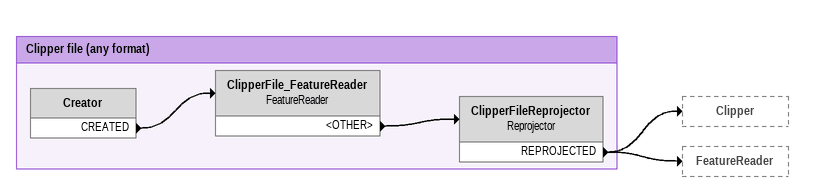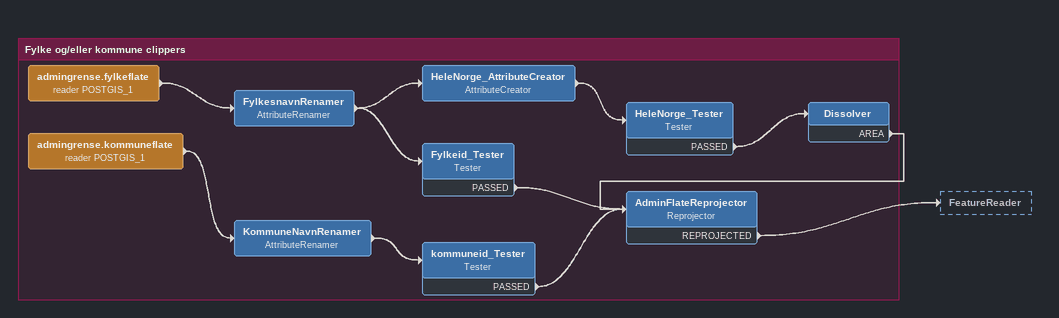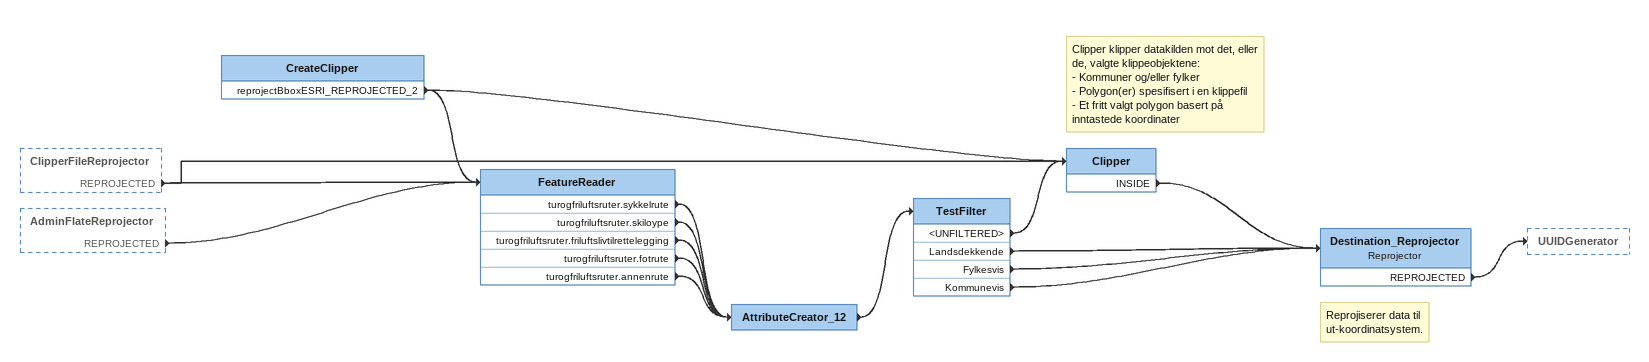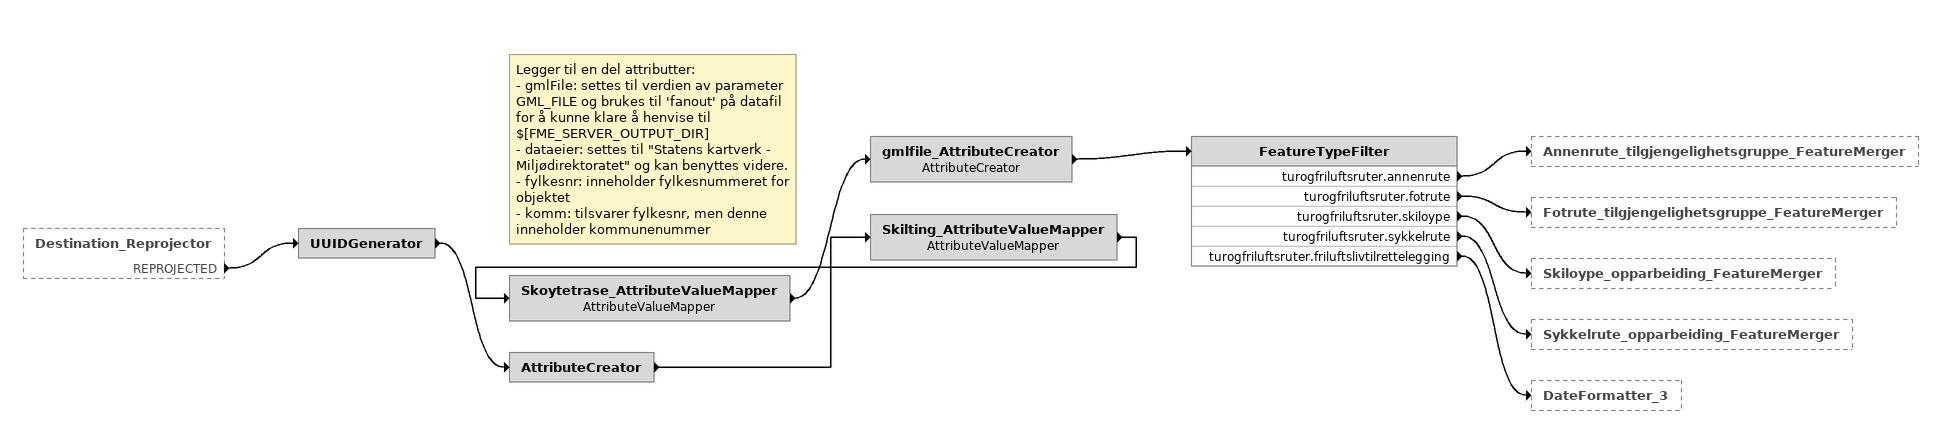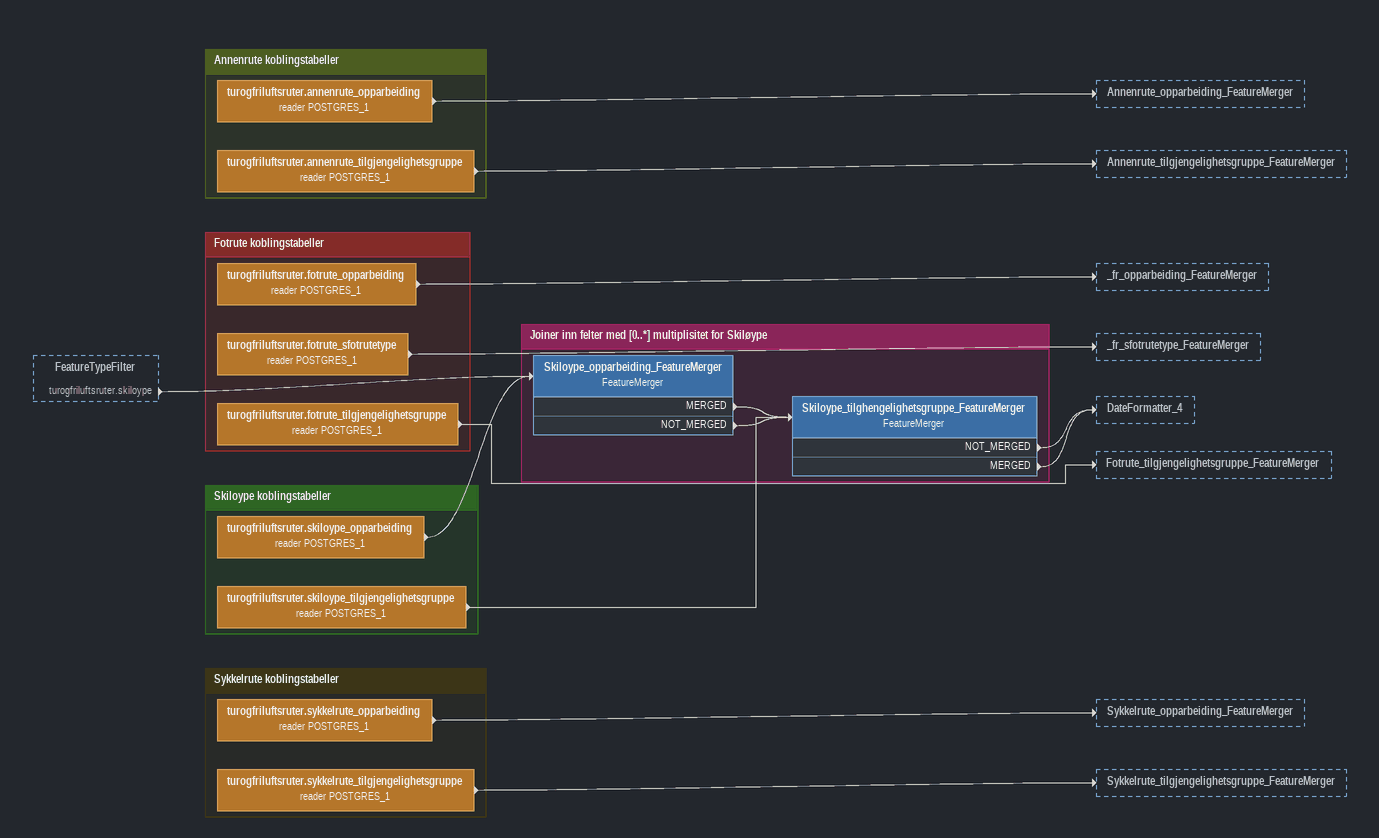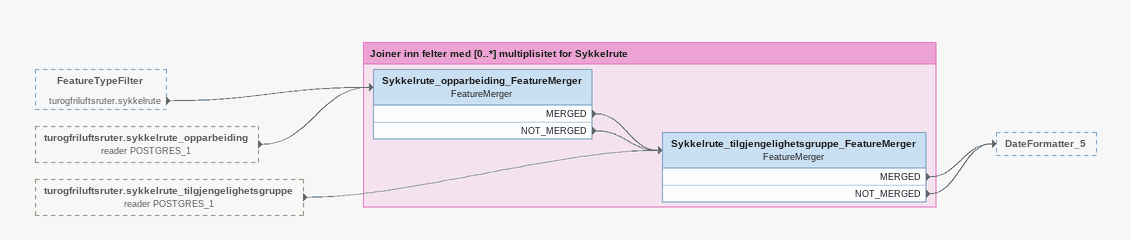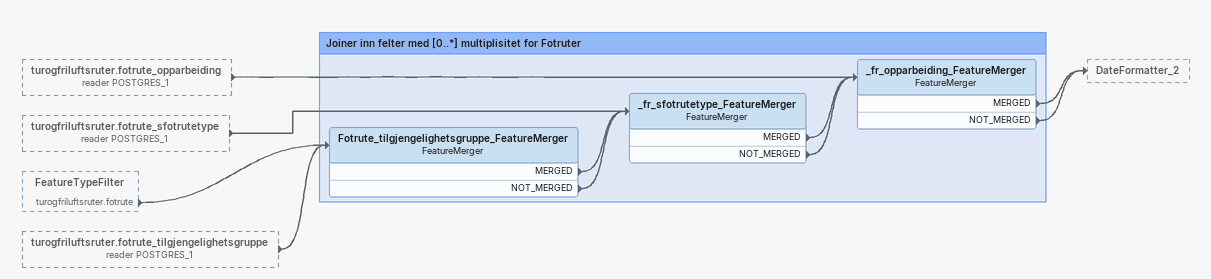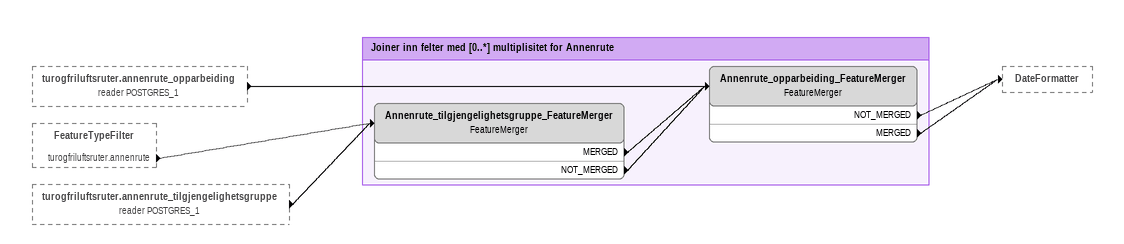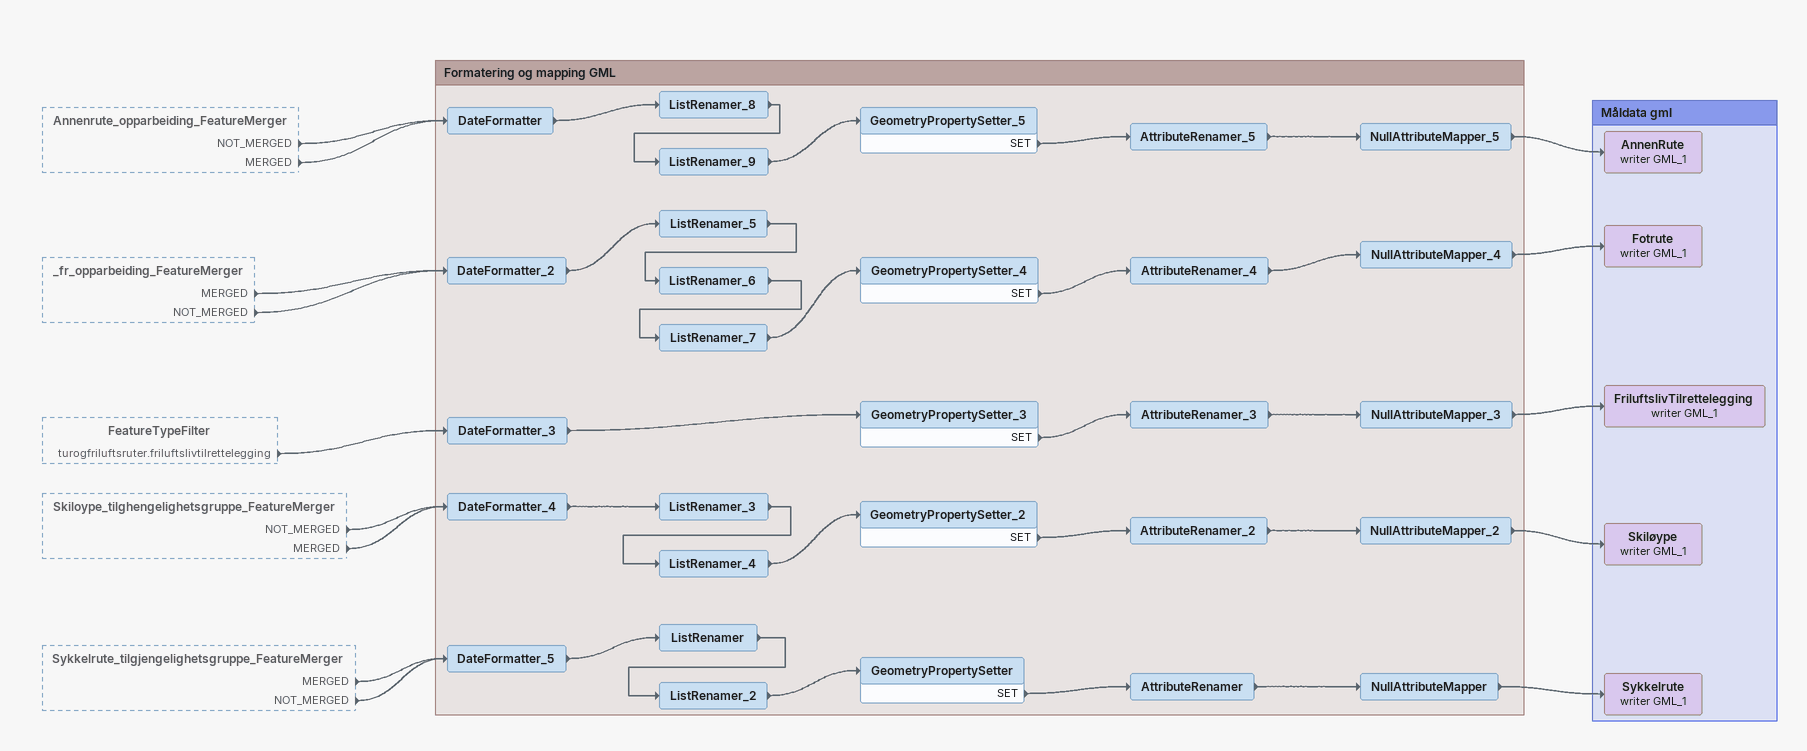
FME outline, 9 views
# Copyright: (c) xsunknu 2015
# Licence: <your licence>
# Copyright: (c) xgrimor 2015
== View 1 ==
Bookmark: Clipper file (any format)
Creator
    CREATED -> ClipperFile_FeatureReader
ClipperFile_FeatureReader: FeatureReader
    <OTHER> -> ClipperFileReprojector
ClipperFileReprojector: Reprojector
    REPROJECTED -> Clipper
    REPROJECTED -> FeatureReader

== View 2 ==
Bookmark: Fylke og/eller kommune clippers
admingrense.fylkeflate (reader POSTGIS_1)
    -> FylkesnavnRenamer
FylkesnavnRenamer: AttributeRenamer
    -> Fylkeid_Tester
    -> HeleNorge_AttributeCreator
HeleNorge_AttributeCreator: AttributeCreator
    -> HeleNorge_Tester
HeleNorge_Tester: Tester
    PASSED -> Dissolver
Dissolver
    AREA -> AdminFlateReprojector
Fylkeid_Tester: Tester
    PASSED -> AdminFlateReprojector
admingrense.kommuneflate (reader POSTGIS_1)
    -> KommuneNavnRenamer
KommuneNavnRenamer: AttributeRenamer
    -> kommuneid_Tester
kommuneid_Tester: Tester
    PASSED -> AdminFlateReprojector
AdminFlateReprojector: Reprojector
    REPROJECTED -> FeatureReader

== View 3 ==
ClipperFileReprojector [outside]
    REPROJECTED -> Clipper
    REPROJECTED -> FeatureReader
AdminFlateReprojector [outside]
    REPROJECTED -> FeatureReader
CreateClipper
    reprojectBboxESRI_REPROJECTED_2 -> Clipper
    reprojectBboxESRI_REPROJECTED_2 -> FeatureReader
FeatureReader
    turogfriluftsruter.sykkelrute -> AttributeCreator_12
    turogfriluftsruter.skiloype -> AttributeCreator_12
    turogfriluftsruter.friluftslivtilrettelegging -> AttributeCreator_12
    turogfriluftsruter.fotrute -> AttributeCreator_12
    turogfriluftsruter.annenrute -> AttributeCreator_12
AttributeCreator_12
    -> TestFilter
TestFilter
    <UNFILTERED> -> Clipper
    Landsdekkende -> Destination_Reprojector
    Fylkesvis -> Destination_Reprojector
    Kommunevis -> Destination_Reprojector
Note: Clipper klipper datakilden mot det, eller de, valgte klippeobjektene: / - Kommuner og/eller fylker / - Polygon(er) spesifisert i en klippefil / - Et fritt valgt polygon basert på inntastede koordinater
Clipper
    INSIDE -> Destination_Reprojector
Note: Reprojiserer data til / ut-koordinatsystem.
Destination_Reprojector: Reprojector
    REPROJECTED -> UUIDGenerator

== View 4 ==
Destination_Reprojector [outside]
    REPROJECTED -> UUIDGenerator
UUIDGenerator
    -> AttributeCreator
AttributeCreator
    -> Skilting_AttributeValueMapper
Skilting_AttributeValueMapper: AttributeValueMapper
    -> Skoytetrase_AttributeValueMapper
Skoytetrase_AttributeValueMapper: AttributeValueMapper
    -> gmlfile_AttributeCreator
Note: Legger til en del attributter: / - gmlFile: settes til verdien av parameter GML_FILE og brukes til 'fanout' på datafil / for å kunne klare å henvise til $[FME_SERVER_OUTPUT_DIR] / - dataeier: settes til "Statens kartverk - Miljødirektoratet" og kan benyttes videre. / - fylkesnr: inneholder fylkesnummeret for objektet / - komm: tilsvarer fylkesnr, men denne inneholder kommunenummer
gmlfile_AttributeCreator: AttributeCreator
    -> FeatureTypeFilter
FeatureTypeFilter
    turogfriluftsruter.annenrute -> Annenrute_tilgjengelighetsgruppe_FeatureMerger
    turogfriluftsruter.fotrute -> Fotrute_tilgjengelighetsgruppe_FeatureMerger
    turogfriluftsruter.skiloype -> Skiloype_opparbeiding_FeatureMerger
    turogfriluftsruter.sykkelrute -> Sykkelrute_opparbeiding_FeatureMerger
    turogfriluftsruter.friluftslivtilrettelegging -> DateFormatter_3

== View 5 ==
FeatureTypeFilter [outside]
    turogfriluftsruter.skiloype -> Skiloype_opparbeiding_FeatureMerger

Bookmark: Annenrute koblingstabeller
turogfriluftsruter.annenrute_opparbeiding (reader POSTGRES_1)
    -> Annenrute_opparbeiding_FeatureMerger
turogfriluftsruter.annenrute_tilgjengelighetsgruppe (reader POSTGRES_1)
    -> Annenrute_tilgjengelighetsgruppe_FeatureMerger

Bookmark: Fotrute koblingstabeller
turogfriluftsruter.fotrute_opparbeiding (reader POSTGRES_1)
    -> _fr_opparbeiding_FeatureMerger
turogfriluftsruter.fotrute_sfotrutetype (reader POSTGRES_1)
    -> _fr_sfotrutetype_FeatureMerger
turogfriluftsruter.fotrute_tilgjengelighetsgruppe (reader POSTGRES_1)
    -> Fotrute_tilgjengelighetsgruppe_FeatureMerger

Bookmark: Skiloype koblingstabeller
turogfriluftsruter.skiloype_opparbeiding (reader POSTGRES_1)
    -> Skiloype_opparbeiding_FeatureMerger
turogfriluftsruter.skiloype_tilgjengelighetsgruppe (reader POSTGRES_1)
    -> Skiloype_tilghengelighetsgruppe_FeatureMerger

Bookmark: Joiner inn felter med [0..*] multiplisitet for Skiløype
Skiloype_opparbeiding_FeatureMerger: FeatureMerger
    MERGED -> Skiloype_tilghengelighetsgruppe_FeatureMerger
    NOT_MERGED -> Skiloype_tilghengelighetsgruppe_FeatureMerger
Skiloype_tilghengelighetsgruppe_FeatureMerger: FeatureMerger
    NOT_MERGED -> DateFormatter_4
    MERGED -> DateFormatter_4

Bookmark: Sykkelrute koblingstabeller
turogfriluftsruter.sykkelrute_opparbeiding (reader POSTGRES_1)
    -> Sykkelrute_opparbeiding_FeatureMerger
turogfriluftsruter.sykkelrute_tilgjengelighetsgruppe (reader POSTGRES_1)
    -> Sykkelrute_tilgjengelighetsgruppe_FeatureMerger

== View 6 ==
FeatureTypeFilter [outside]
    turogfriluftsruter.sykkelrute -> Sykkelrute_opparbeiding_FeatureMerger
turogfriluftsruter.sykkelrute_opparbeiding (reader POSTGRES_1) [outside]
    -> Sykkelrute_opparbeiding_FeatureMerger
turogfriluftsruter.sykkelrute_tilgjengelighetsgruppe (reader POSTGRES_1) [outside]
    -> Sykkelrute_tilgjengelighetsgruppe_FeatureMerger

Bookmark: Joiner inn felter med [0..*] multiplisitet for Sykkelrute
Sykkelrute_opparbeiding_FeatureMerger: FeatureMerger
    MERGED -> Sykkelrute_tilgjengelighetsgruppe_FeatureMerger
    NOT_MERGED -> Sykkelrute_tilgjengelighetsgruppe_FeatureMerger
Sykkelrute_tilgjengelighetsgruppe_FeatureMerger: FeatureMerger
    MERGED -> DateFormatter_5
    NOT_MERGED -> DateFormatter_5

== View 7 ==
turogfriluftsruter.fotrute_opparbeiding (reader POSTGRES_1) [outside]
    -> _fr_opparbeiding_FeatureMerger
turogfriluftsruter.fotrute_sfotrutetype (reader POSTGRES_1) [outside]
    -> _fr_sfotrutetype_FeatureMerger
FeatureTypeFilter [outside]
    turogfriluftsruter.fotrute -> Fotrute_tilgjengelighetsgruppe_FeatureMerger
turogfriluftsruter.fotrute_tilgjengelighetsgruppe (reader POSTGRES_1) [outside]
    -> Fotrute_tilgjengelighetsgruppe_FeatureMerger

Bookmark: Joiner inn felter med [0..*] multiplisitet for Fotruter
Fotrute_tilgjengelighetsgruppe_FeatureMerger: FeatureMerger
    MERGED -> _fr_sfotrutetype_FeatureMerger
    NOT_MERGED -> _fr_sfotrutetype_FeatureMerger
_fr_sfotrutetype_FeatureMerger: FeatureMerger
    MERGED -> _fr_opparbeiding_FeatureMerger
    NOT_MERGED -> _fr_opparbeiding_FeatureMerger
_fr_opparbeiding_FeatureMerger: FeatureMerger
    MERGED -> DateFormatter_2
    NOT_MERGED -> DateFormatter_2

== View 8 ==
turogfriluftsruter.annenrute_opparbeiding (reader POSTGRES_1) [outside]
    -> Annenrute_opparbeiding_FeatureMerger
FeatureTypeFilter [outside]
    turogfriluftsruter.annenrute -> Annenrute_tilgjengelighetsgruppe_FeatureMerger
turogfriluftsruter.annenrute_tilgjengelighetsgruppe (reader POSTGRES_1) [outside]
    -> Annenrute_tilgjengelighetsgruppe_FeatureMerger

Bookmark: Joiner inn felter med [0..*] multiplisitet for Annenrute
Annenrute_tilgjengelighetsgruppe_FeatureMerger: FeatureMerger
    MERGED -> Annenrute_opparbeiding_FeatureMerger
    NOT_MERGED -> Annenrute_opparbeiding_FeatureMerger
Annenrute_opparbeiding_FeatureMerger: FeatureMerger
    NOT_MERGED -> DateFormatter
    MERGED -> DateFormatter

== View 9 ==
Annenrute_opparbeiding_FeatureMerger [outside]
    NOT_MERGED -> DateFormatter
    MERGED -> DateFormatter
_fr_opparbeiding_FeatureMerger [outside]
    MERGED -> DateFormatter_2
    NOT_MERGED -> DateFormatter_2
FeatureTypeFilter [outside]
    turogfriluftsruter.friluftslivtilrettelegging -> DateFormatter_3
Skiloype_tilghengelighetsgruppe_FeatureMerger [outside]
    NOT_MERGED -> DateFormatter_4
    MERGED -> DateFormatter_4
Sykkelrute_tilgjengelighetsgruppe_FeatureMerger [outside]
    MERGED -> DateFormatter_5
    NOT_MERGED -> DateFormatter_5

Bookmark: Formatering og mapping GML
DateFormatter_3
    -> GeometryPropertySetter_3
GeometryPropertySetter_3
    SET -> AttributeRenamer_3
AttributeRenamer_3
    -> NullAttributeMapper_3
NullAttributeMapper_3
    -> FriluftslivTilrettelegging (writer GML_1)
DateFormatter
    -> ListRenamer_8
ListRenamer_8
    -> ListRenamer_9
ListRenamer_9
    -> GeometryPropertySetter_5
GeometryPropertySetter_5
    SET -> AttributeRenamer_5
AttributeRenamer_5
    -> NullAttributeMapper_5
NullAttributeMapper_5
    -> AnnenRute (writer GML_1)
DateFormatter_2
    -> ListRenamer_5
ListRenamer_5
    -> ListRenamer_6
ListRenamer_6
    -> ListRenamer_7
ListRenamer_7
    -> GeometryPropertySetter_4
GeometryPropertySetter_4
    SET -> AttributeRenamer_4
AttributeRenamer_4
    -> NullAttributeMapper_4
NullAttributeMapper_4
    -> Fotrute (writer GML_1)
DateFormatter_4
    -> ListRenamer_3
ListRenamer_3
    -> ListRenamer_4
ListRenamer_4
    -> GeometryPropertySetter_2
GeometryPropertySetter_2
    SET -> AttributeRenamer_2
AttributeRenamer_2
    -> NullAttributeMapper_2
NullAttributeMapper_2
    -> Skiløype (writer GML_1)
DateFormatter_5
    -> ListRenamer
ListRenamer
    -> ListRenamer_2
ListRenamer_2
    -> GeometryPropertySetter
GeometryPropertySetter
    SET -> AttributeRenamer
AttributeRenamer
    -> NullAttributeMapper
NullAttributeMapper
    -> Sykkelrute (writer GML_1)

Bookmark: Måldata gml
FriluftslivTilrettelegging (writer GML_1)
AnnenRute (writer GML_1)
Fotrute (writer GML_1)
Skiløype (writer GML_1)
Sykkelrute (writer GML_1)
